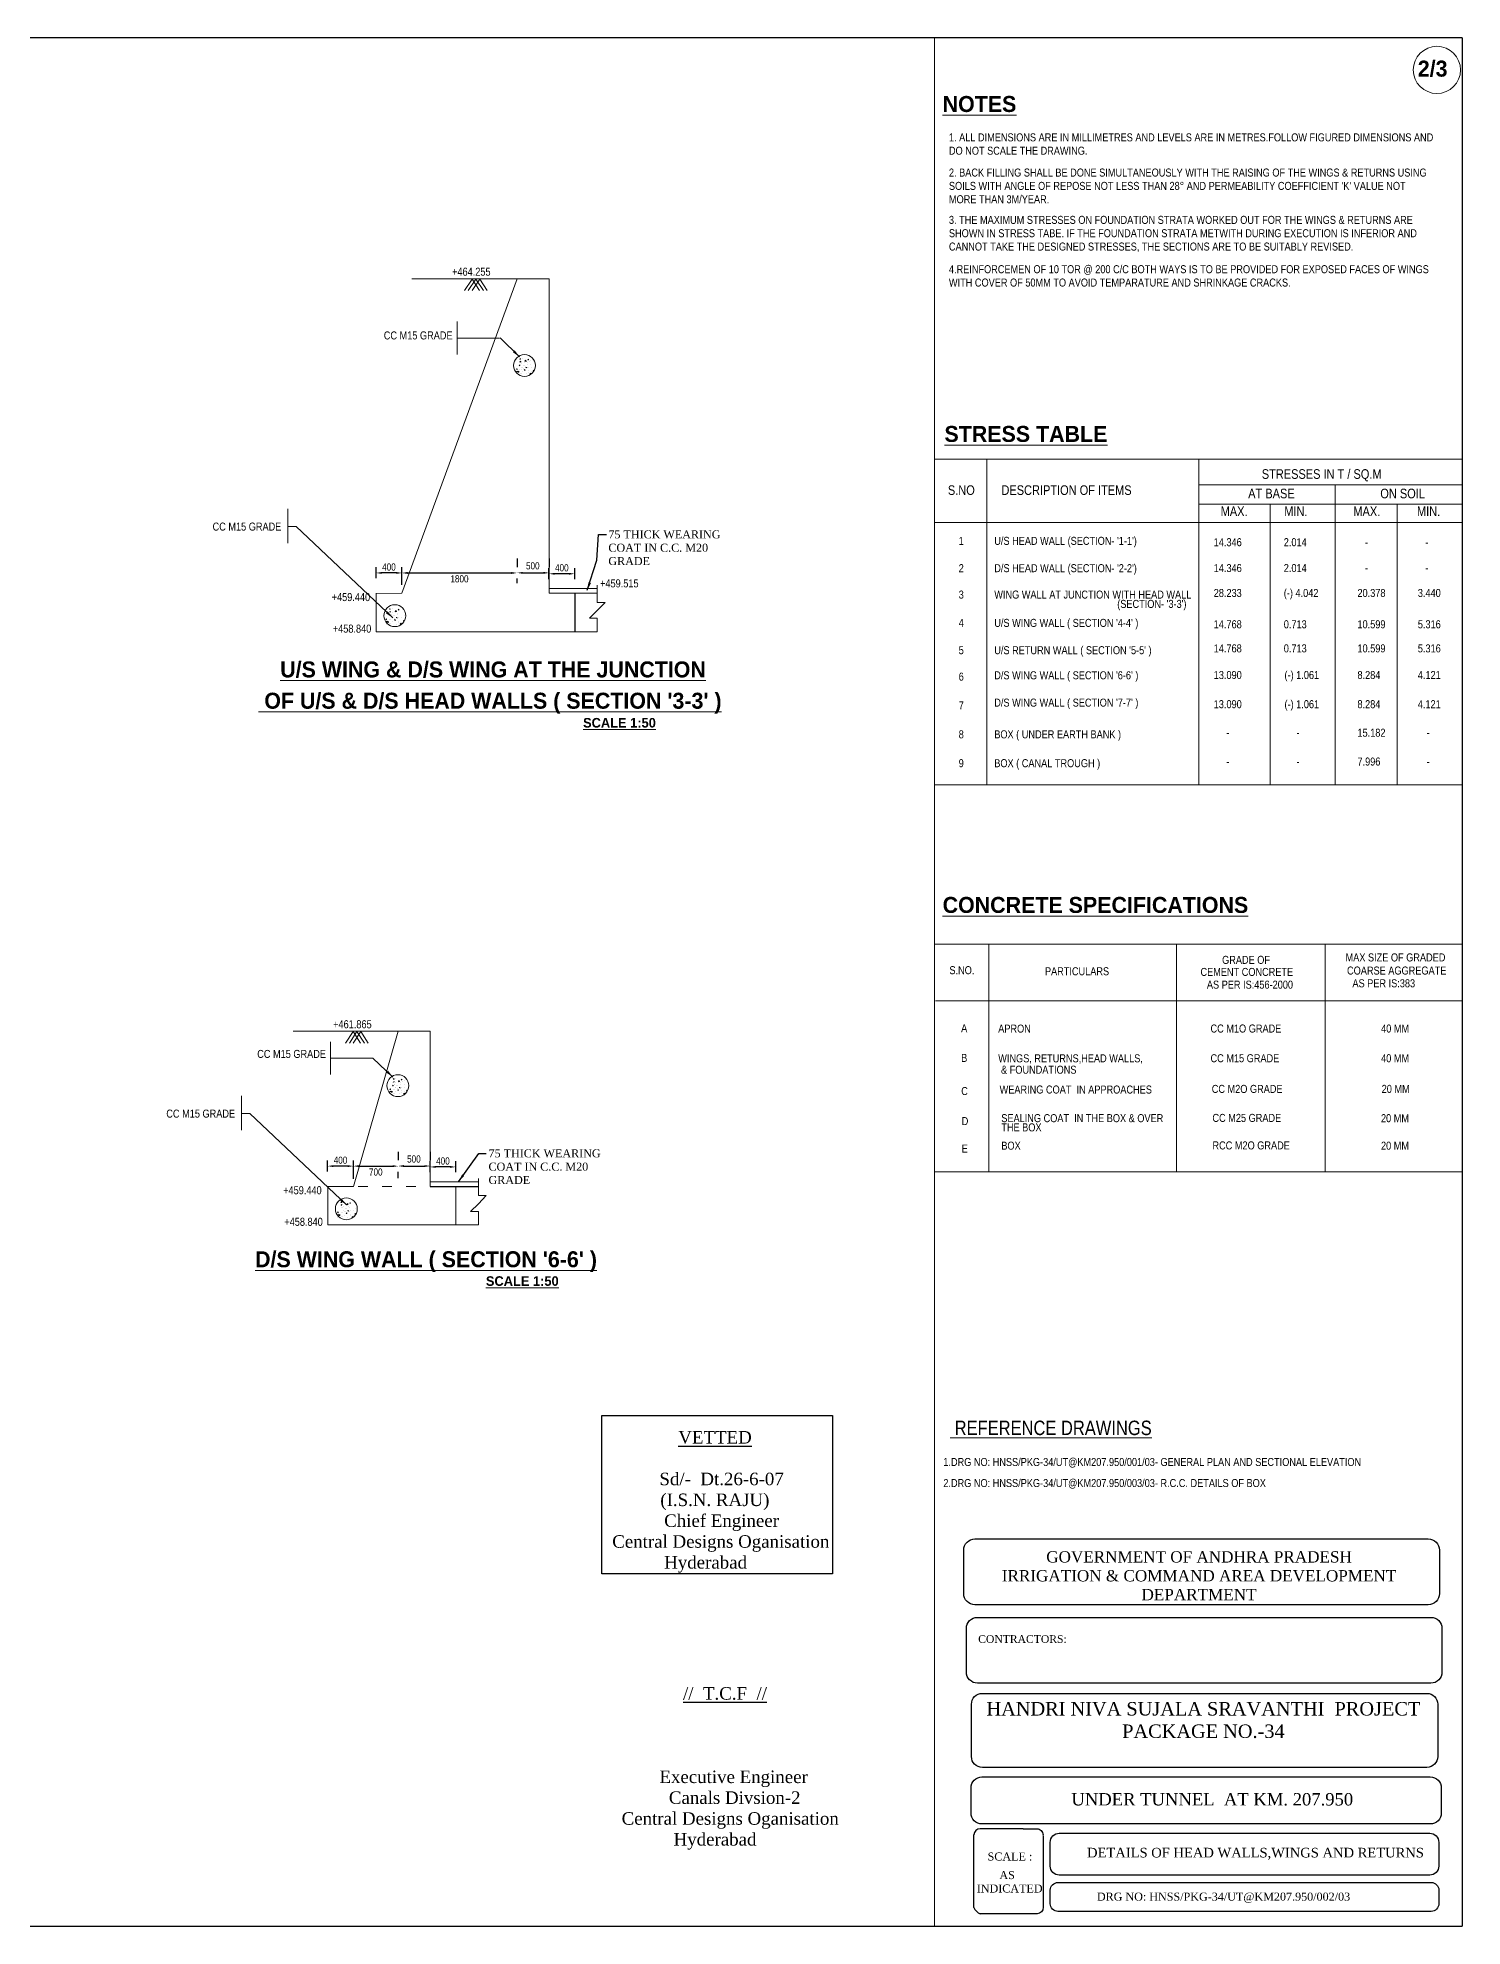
# Model space of a CAD drawing. Header units: millimetres. Extents: x 80 to 6436, y 46 to 1149.
# Drawn here: x 5991 to 6436, y 59 to 649 of the extents above; entities that cross this region are included whole.
import ezdxf

# ---------------------------------------------------------------- set-up
doc = ezdxf.new("R2010")
doc.units = ezdxf.units.MM
doc.linetypes.add('ACAD_ISO03W100', pattern=[30, 12, -18])
for name, color, linetype in [('MAIN', 7, 'Continuous'), ('SHEET', 3, 'Continuous'), ('STEEL', 5, 'Continuous'), ('TEXT_GENERAL', 4, 'Continuous')]:
    doc.layers.add(name, color=color, linetype=linetype)
doc.styles.add('ARIAL NARROW', font='ARIALN_1.TTF')
doc.styles.add('CITYBLUEPR', font='cityb__.ttf')
doc.styles.get("Standard").update_dxf_attribs({"font": 'TIMES_1.TTF', "height": 2.5})
doc.styles.add('TNR_2.5', font='TIMES_1.TTF', dxfattribs={"height": 2.5})
doc.dimstyles.new('ISO-25', dxfattribs={"dimtxt": 2.5, "dimasz": 2.5, "dimexe": 1.25, "dimexo": 0.625, "dimtad": 1, "dimlfac": 25, "dimtxsty": 'Standard', "dimcen": 2.5, "dimadec": 0, "dimazin": 0, "dimtfac": 1, "dimtmove": 0, "dimatfit": 3, "dimfxl": 0, "dimarcsym": 0})
doc.dimstyles.new('STANDARD$0', dxfattribs={"dimscale": 88.888889, "dimtxt": 0.02, "dimasz": 0.02, "dimexe": 0.1, "dimexo": 0.1, "dimgap": 0.09, "dimtad": 2, "dimtih": 1, "dimtoh": 1, "dimdec": 0, "dimzin": 1, "dimdsep": 46, "dimtxsty": 'Standard', "dimcen": 0.09, "dimadec": 0, "dimazin": 0, "dimtfac": 1, "dimtdec": 4, "dimtofl": 0, "dimtmove": 0, "dimatfit": 3, "dimfxl": 0, "dimtolj": 1, "dimtzin": 1, "dimarcsym": 0})
doc.dimstyles.new('STYLE_ESH', dxfattribs={"dimtxt": 2.5, "dimasz": 2.5, "dimexe": 1, "dimexo": 0.625, "dimtad": 0, "dimtih": 1, "dimtoh": 1, "dimdec": 0, "dimlfac": 100, "dimzin": 9, "dimdsep": 46, "dimtxsty": 'TNR_2.5', "dimcen": 2.5, "dimadec": 0, "dimazin": 2, "dimtfac": 1, "dimtdec": 0, "dimtofl": 0, "dimtmove": 2, "dimatfit": 3, "dimfxl": 0, "dimarcsym": 0})

# ---------------------------------------------------------------- blocks, each defined once
blk = doc.blocks.new('*D113')
at = {"layer": 'Defpoints', "color": 0, "transparency": 16777216}
for p in [(6104.83, 482.72), (6140.83, 483.27), (6140.83, 482.04)]:
    blk.add_point(p, dxfattribs=at)
at = {"layer": 'TEXT_GENERAL', "color": 0, "lineweight": -2, "transparency": 16777216}
for p, q in [((6104.83, 478.28), (6104.83, 480.26)), ((6106.6, 482.04), (6139.05, 482.04)), ((6140.83, 478.82), (6140.83, 480.26))]:
    blk.add_line(p, q, dxfattribs=at)
at = {"layer": 'TEXT_GENERAL', "color": 0, "transparency": 16777216}
for points in [[(6106.6, 482.34), (6106.6, 481.74), (6104.83, 482.04)], [(6139.05, 482.34), (6139.05, 481.74), (6140.83, 482.04)]]:
    blk.add_solid(points, dxfattribs=at)
at = {"layer": 'TEXT_GENERAL', "color": 0, "lineweight": 9, "transparency": 16777216, "insert": (6122.83, 480.19), "char_height": 2.222, "attachment_point": 5, "style": 'ARIAL NARROW'}
blk.add_mtext('\\A1;1800', dxfattribs=at)
blk = doc.blocks.new('*D110')
at = {"layer": 'Defpoints', "color": 0, "transparency": 16777216}
for p in [(6096.78, 482.04), (6096.78, 475.93), (6104.83, 475.93)]:
    blk.add_point(p, dxfattribs=at)
at = {"layer": 'TEXT_GENERAL', "color": 0, "lineweight": -2, "transparency": 16777216}
for p, q in [((6096.78, 480.38), (6096.78, 483.82)), ((6104.83, 480.38), (6104.83, 483.82)), ((6103.05, 482.04), (6098.56, 482.04))]:
    blk.add_line(p, q, dxfattribs=at)
at = {"layer": 'TEXT_GENERAL', "color": 0, "transparency": 16777216}
for points in [[(6098.56, 482.34), (6098.56, 481.74), (6096.78, 482.04)], [(6103.05, 482.34), (6103.05, 481.74), (6104.83, 482.04)]]:
    blk.add_solid(points, dxfattribs=at)
at = {"layer": 'TEXT_GENERAL', "color": 0, "lineweight": 9, "transparency": 16777216, "insert": (6100.8, 483.88), "char_height": 2.222, "attachment_point": 5, "style": 'ARIAL NARROW'}
blk.add_mtext('\\A1;400', dxfattribs=at)
blk = doc.blocks.new('*D111')
at = {"layer": 'Defpoints', "color": 0, "transparency": 16777216}
for p in [(6150.78, 481.78), (6150.78, 475.68), (6158.83, 475.68)]:
    blk.add_point(p, dxfattribs=at)
at = {"layer": 'TEXT_GENERAL', "color": 0, "lineweight": -2, "transparency": 16777216}
for p, q in [((6150.78, 480.12), (6150.78, 483.56)), ((6157.05, 481.78), (6152.56, 481.78)), ((6158.83, 480.12), (6158.83, 483.56))]:
    blk.add_line(p, q, dxfattribs=at)
at = {"layer": 'TEXT_GENERAL', "color": 0, "transparency": 16777216}
for points in [[(6152.56, 482.08), (6152.56, 481.49), (6150.78, 481.78)], [(6157.05, 482.08), (6157.05, 481.49), (6158.83, 481.78)]]:
    blk.add_solid(points, dxfattribs=at)
at = {"layer": 'TEXT_GENERAL', "color": 0, "lineweight": 9, "transparency": 16777216, "insert": (6154.8, 483.63), "char_height": 2.222, "attachment_point": 5, "style": 'ARIAL NARROW'}
blk.add_mtext('\\A1;400', dxfattribs=at)
blk = doc.blocks.new('*D112')
at = {"layer": 'Defpoints', "color": 0, "transparency": 16777216}
for p in [(6140.83, 482.07), (6150.83, 482.07), (6150.83, 482.07)]:
    blk.add_point(p, dxfattribs=at)
at = {"layer": 'TEXT_GENERAL', "color": 0, "lineweight": -2, "transparency": 16777216}
for p, q in [((6140.83, 486.51), (6140.83, 483.85)), ((6150.83, 486.51), (6150.83, 483.85)), ((6142.6, 482.07), (6149.05, 482.07))]:
    blk.add_line(p, q, dxfattribs=at)
at = {"layer": 'TEXT_GENERAL', "color": 0, "transparency": 16777216}
for points in [[(6142.6, 482.36), (6142.6, 481.77), (6140.83, 482.07)], [(6149.05, 482.36), (6149.05, 481.77), (6150.83, 482.07)]]:
    blk.add_solid(points, dxfattribs=at)
at = {"layer": 'TEXT_GENERAL', "color": 0, "lineweight": 9, "transparency": 16777216, "insert": (6145.73, 484.25), "char_height": 2.222, "attachment_point": 5, "style": 'ARIAL NARROW'}
blk.add_mtext('\\A1;500', dxfattribs=at)
blk = doc.blocks.new('*D114')
at = {"layer": 'Defpoints', "color": 0, "transparency": 16777216}
for p in [(6089.68, 297.16), (6103.68, 297.37), (6103.68, 296.72)]:
    blk.add_point(p, dxfattribs=at)
at = {"layer": 'TEXT_GENERAL', "color": 0, "lineweight": -2, "transparency": 16777216}
for p, q in [((6091.46, 296.72), (6101.91, 296.72)), ((6089.68, 292.72), (6089.68, 294.94)), ((6103.68, 292.93), (6103.68, 294.94))]:
    blk.add_line(p, q, dxfattribs=at)
at = {"layer": 'TEXT_GENERAL', "color": 0, "transparency": 16777216}
for points in [[(6091.46, 297.02), (6091.46, 296.42), (6089.68, 296.72)], [(6101.91, 297.02), (6101.91, 296.42), (6103.68, 296.72)]]:
    blk.add_solid(points, dxfattribs=at)
at = {"layer": 'TEXT_GENERAL', "color": 0, "lineweight": 9, "transparency": 16777216, "insert": (6096.68, 294.87), "char_height": 2.222, "attachment_point": 5, "style": 'ARIAL NARROW'}
blk.add_mtext('\\A1;700', dxfattribs=at)
blk = doc.blocks.new('*D115')
at = {"layer": 'Defpoints', "color": 0, "transparency": 16777216}
for p in [(6081.63, 296.72), (6081.63, 290.61), (6089.68, 290.61)]:
    blk.add_point(p, dxfattribs=at)
at = {"layer": 'TEXT_GENERAL', "color": 0, "lineweight": -2, "transparency": 16777216}
for p, q in [((6081.63, 295.06), (6081.63, 298.5)), ((6087.91, 296.72), (6083.41, 296.72)), ((6089.68, 295.06), (6089.68, 298.5))]:
    blk.add_line(p, q, dxfattribs=at)
at = {"layer": 'TEXT_GENERAL', "color": 0, "transparency": 16777216}
for points in [[(6083.41, 297.02), (6083.41, 296.42), (6081.63, 296.72)], [(6087.91, 297.02), (6087.91, 296.42), (6089.68, 296.72)]]:
    blk.add_solid(points, dxfattribs=at)
at = {"layer": 'TEXT_GENERAL', "color": 0, "lineweight": 9, "transparency": 16777216, "insert": (6085.66, 298.56), "char_height": 2.222, "attachment_point": 5, "style": 'ARIAL NARROW'}
blk.add_mtext('\\A1;400', dxfattribs=at)
blk = doc.blocks.new('*D116')
at = {"layer": 'Defpoints', "color": 0, "transparency": 16777216}
for p in [(6113.63, 296.46), (6113.63, 290.36), (6121.68, 290.36)]:
    blk.add_point(p, dxfattribs=at)
at = {"layer": 'TEXT_GENERAL', "color": 0, "lineweight": -2, "transparency": 16777216}
for p, q in [((6113.63, 294.8), (6113.63, 298.24)), ((6119.91, 296.46), (6115.41, 296.46)), ((6121.68, 294.8), (6121.68, 298.24))]:
    blk.add_line(p, q, dxfattribs=at)
at = {"layer": 'TEXT_GENERAL', "color": 0, "transparency": 16777216}
for points in [[(6115.41, 296.76), (6115.41, 296.17), (6113.63, 296.46)], [(6119.91, 296.76), (6119.91, 296.17), (6121.68, 296.46)]]:
    blk.add_solid(points, dxfattribs=at)
at = {"layer": 'TEXT_GENERAL', "color": 0, "lineweight": 9, "transparency": 16777216, "insert": (6117.66, 298.31), "char_height": 2.222, "attachment_point": 5, "style": 'ARIAL NARROW'}
blk.add_mtext('\\A1;400', dxfattribs=at)
blk = doc.blocks.new('*D117')
at = {"layer": 'Defpoints', "color": 0, "transparency": 16777216}
for p in [(6103.68, 296.75), (6113.68, 296.75), (6113.68, 296.75)]:
    blk.add_point(p, dxfattribs=at)
at = {"layer": 'TEXT_GENERAL', "color": 0, "lineweight": -2, "transparency": 16777216}
for p, q in [((6103.68, 301.19), (6103.68, 298.53)), ((6113.68, 301.19), (6113.68, 298.53)), ((6105.46, 296.75), (6111.91, 296.75))]:
    blk.add_line(p, q, dxfattribs=at)
at = {"layer": 'TEXT_GENERAL', "color": 0, "transparency": 16777216}
for points in [[(6105.46, 297.04), (6105.46, 296.45), (6103.68, 296.75)], [(6111.91, 297.04), (6111.91, 296.45), (6113.68, 296.75)]]:
    blk.add_solid(points, dxfattribs=at)
at = {"layer": 'TEXT_GENERAL', "color": 0, "lineweight": 9, "transparency": 16777216, "insert": (6108.59, 298.93), "char_height": 2.222, "attachment_point": 5, "style": 'ARIAL NARROW'}
blk.add_mtext('\\A1;500', dxfattribs=at)

msp = doc.modelspace()

# ---------------------------------------------------------------- linework, layer by layer
for p, q in [((6436.087, 649.243), (5546.087, 649.243)), ((6436.087, 649.243), (6436.087, 59.243)), ((6158.827, 475.677), (6158.827, 463.678)), ((6113.683, 290.357), (6128.739, 290.357)), ((6305.2, 87.548), (6305.2, 65.139)), ((5546.087, 59.243), (6436.087, 59.243))]:
    msp.add_line(p, q)
at = {"color": 7}
for p, q in [((6298.916, 89.689), (6285.476, 89.689)), ((6283.544, 65.078), (6283.544, 87.757)), ((6303.358, 63.114), (6285.476, 63.114))]:
    msp.add_line(p, q, dxfattribs=at)
msp.add_lwpolyline([(6167.305, 218.757), (6239.396, 218.757), (6239.396, 169.341), (6167.305, 169.341)], close=True)
for points in [[(6283.837, 180.249), (6425.474, 180.249, -0.4142136), (6428.939, 176.785), (6428.939, 163.161, -0.4142136), (6425.474, 159.697), (6283.837, 159.697, -0.4142136), (6280.373, 163.161), (6280.373, 176.785, -0.4142136)], [(6284.658, 155.729), (6426.295, 155.729, -0.4142136), (6429.759, 152.265), (6429.759, 138.641, -0.4142136), (6426.295, 135.177), (6284.658, 135.177, -0.4142136), (6281.194, 138.641), (6281.194, 152.265, -0.4142136)], [(6286.17, 131.969), (6425.065, 131.969, -0.4142136), (6428.462, 128.572), (6428.462, 112.235, -0.4142136), (6425.065, 108.838), (6286.17, 108.838, -0.4142136), (6282.773, 112.235), (6282.773, 128.572, -0.4142136)], [(6286.06, 105.913), (6426.112, 105.913, -0.4142136), (6429.538, 102.487), (6429.538, 94.609, -0.4142136), (6426.112, 91.184), (6286.06, 91.184, -0.4142136), (6282.635, 94.609), (6282.635, 102.487, -0.4142136)], [(6310.202, 88.283), (6425.948, 88.283, -0.4142136), (6428.779, 85.452), (6428.779, 78.04, -0.4142136), (6425.948, 75.209), (6310.202, 75.209, -0.4142136), (6307.372, 78.04), (6307.372, 85.452, -0.4142136)], [(6309.791, 72.924), (6426.386, 72.924, -0.4142136), (6428.792, 70.518), (6428.792, 66.285, -0.4142136), (6426.386, 63.879), (6309.791, 63.879, -0.4142136), (6307.385, 66.285), (6307.385, 70.518, -0.4142136)]]:
    msp.add_lwpolyline(points, format="xyb", close=True)
for points in [[(6298.916, 89.689), (6303.2, 89.689, -0.4142136), (6305.132, 87.757)], [(6305.199, 65.154, -0.3681401), (6303.302, 63.107)]]:
    msp.add_lwpolyline(points, format="xyb", dxfattribs=at)
for centre, radius, start, end in [((6285.476, 87.757), 1.932, 90, 180), ((6286.686, 66.287), 3.367, 200.315741, 249.766295)]:
    msp.add_arc(centre, radius, start, end, dxfattribs=at)
at = {"layer": 'MAIN', "color": 0, "linetype": 'Continuous', "lineweight": 9}
for p, q in [((6271.19, 517.559), (6271.19, 415.846)), ((6287.593, 517.559), (6287.593, 415.846)), ((6353.775, 517.559), (6353.775, 415.846)), ((6436.087, 517.559), (6436.087, 415.846)), ((6396.408, 509.62), (6396.408, 415.846)), ((6376.044, 503.534), (6376.044, 415.846)), ((6415.712, 503.534), (6415.712, 415.846))]:
    msp.add_line(p, q, dxfattribs=at)
at = {"layer": 'MAIN', "color": 0, "lineweight": 9}
for p, q in [((6271.19, 517.559), (6436.087, 517.559)), ((6353.775, 509.62), (6436.087, 509.62)), ((6353.775, 503.534), (6436.087, 503.534)), ((6271.19, 497.768), (6436.087, 497.768)), ((6271.19, 415.846), (6436.087, 415.846))]:
    msp.add_line(p, q, dxfattribs=at)
at = {"layer": 'STEEL', "color": 0, "lineweight": 9}
msp.add_circle((6428.172, 639.197), 7.372, dxfattribs=at)
at = {"layer": 'TEXT_GENERAL', "color": 0, "lineweight": 9}
for p, q in [((6271.19, 59.243), (6271.19, 649.243)), ((6104.827, 475.677), (6140.829, 573.97)), ((6150.832, 573.97), (6107.992, 573.97)), ((6150.832, 573.97), (6107.992, 573.97)), ((6126.752, 573.853), (6124.399, 570.249)), ((6126.752, 573.844), (6124.399, 570.239)), ((6127.946, 573.853), (6125.593, 570.249)), ((6127.946, 573.844), (6125.593, 570.239)), ((6126.752, 573.853), (6129.105, 570.249)), ((6126.752, 573.844), (6129.105, 570.239)), ((6129.14, 573.844), (6126.788, 570.239)), ((6127.946, 573.853), (6130.299, 570.249)), ((6127.946, 573.844), (6130.299, 570.239)), ((6136.874, 573.97), (6128.874, 573.952)), ((6129.14, 573.853), (6131.493, 570.249)), ((6129.14, 573.844), (6131.493, 570.239)), ((6150.829, 573.97), (6150.827, 475.677)), ((6122.091, 560.561), (6122.091, 550.313)), ((6122.091, 555.437), (6135.281, 555.437)), ((6141.705, 548.875), (6141.933, 548.855)), ((6141.707, 548.875), (6141.832, 549.024)), ((6141.935, 548.849), (6141.903, 549.024)), ((6142.03, 548.983), (6142.03, 548.983)), ((6142.498, 549.011), (6142.498, 549.011)), ((6144.177, 548.636), (6144.361, 548.855)), ((6144.405, 548.61), (6144.361, 548.849)), ((6140.608, 545.655), (6140.835, 545.635)), ((6140.609, 545.655), (6140.793, 545.874)), ((6140.641, 545.02), (6140.831, 544.892)), ((6140.642, 545.021), (6140.908, 545.123)), ((6140.717, 544.613), (6140.717, 544.613)), ((6140.728, 544.221), (6140.728, 544.221)), ((6140.763, 545.881), (6140.763, 545.881)), ((6140.777, 545.598), (6140.777, 545.598)), ((6140.837, 545.629), (6140.793, 545.868)), ((6140.831, 544.892), (6140.908, 545.123)), ((6141.048, 544.804), (6141.345, 545.113)), ((6141.049, 544.801), (6141.388, 544.749)), ((6141.387, 544.75), (6141.345, 545.112)), ((6141.434, 546.813), (6141.661, 546.793)), ((6141.435, 546.814), (6141.619, 547.032)), ((6141.466, 547.825), (6141.466, 547.825)), ((6141.589, 547.04), (6141.589, 547.04)), ((6141.603, 546.756), (6141.603, 546.756)), ((6141.663, 546.788), (6141.619, 547.026)), ((6141.729, 548.067), (6141.996, 548.17)), ((6141.729, 548.067), (6141.918, 547.939)), ((6141.73, 545.723), (6141.73, 545.723)), ((6141.854, 544.323), (6141.854, 544.323)), ((6141.919, 547.939), (6141.996, 548.169)), ((6141.994, 547.297), (6141.994, 547.297)), ((6142.053, 547.322), (6142.053, 547.322)), ((6142.096, 545.699), (6142.096, 545.699)), ((6142.171, 544.411), (6142.171, 544.411)), ((6142.274, 547.707), (6142.274, 547.707)), ((6142.334, 546.27), (6142.334, 546.27)), ((6142.433, 544.899), (6142.433, 544.899)), ((6142.48, 546.167), (6142.48, 546.167)), ((6142.857, 546.81), (6142.857, 546.81)), ((6142.911, 545.913), (6142.911, 545.913)), ((6143.078, 545.416), (6143.306, 545.396)), ((6143.08, 545.416), (6143.264, 545.635)), ((6143.137, 546.842), (6143.137, 546.842)), ((6143.183, 548.11), (6143.183, 548.11)), ((6143.228, 547.833), (6143.228, 547.833)), ((6143.308, 545.39), (6143.264, 545.629)), ((6143.283, 548.176), (6143.579, 548.485)), ((6143.284, 548.173), (6143.622, 548.121)), ((6143.622, 548.122), (6143.58, 548.484)), ((6143.58, 546.249), (6143.77, 546.121)), ((6143.581, 546.249), (6143.667, 546.282)), ((6143.626, 544.237), (6143.626, 544.237)), ((6143.77, 546.121), (6143.824, 546.282)), ((6143.953, 547.678), (6143.953, 547.678)), ((6144.056, 546.081), (6144.056, 546.081)), ((6144.087, 547.236), (6144.087, 547.236)), ((6144.176, 548.635), (6144.404, 548.615)), ((6144.315, 544.727), (6144.315, 544.727)), ((6144.368, 546.184), (6144.368, 546.184)), ((6144.39, 545.167), (6144.39, 545.167)), ((6144.671, 548.023), (6144.671, 548.023)), ((6144.852, 544.173), (6145.149, 544.482)), ((6144.853, 544.171), (6145.192, 544.118)), ((6145.093, 547.11), (6145.093, 547.11)), ((6145.139, 548.379), (6145.139, 548.379)), ((6145.191, 544.12), (6145.149, 544.482)), ((6145.269, 544.853), (6145.269, 544.853)), ((6145.317, 546.23), (6145.317, 546.23)), ((6145.811, 545.177), (6146.039, 545.157)), ((6145.813, 545.177), (6145.997, 545.396)), ((6069.163, 502.061), (6069.163, 491.362)), ((6069.133, 496.529), (6071.827, 496.529)), ((6165.882, 478.211), (6165.882, 472.857)), ((6096.827, 475.677), (6096.827, 463.655)), ((6104.827, 475.677), (6096.827, 475.659)), ((6165.882, 477.177), (6150.827, 477.177)), ((6165.882, 475.677), (6150.827, 475.677)), ((6165.882, 472.857), (6168.333, 472.857)), ((6168.333, 472.857), (6165.888, 470.309)), ((6099.843, 467.501), (6100.071, 467.481)), ((6099.845, 467.501), (6100.029, 467.72)), ((6099.877, 466.866), (6100.144, 466.969)), ((6099.877, 466.866), (6100.066, 466.738)), ((6099.952, 466.459), (6099.952, 466.459)), ((6099.998, 467.727), (6099.998, 467.727)), ((6100.012, 467.444), (6100.012, 467.444)), ((6100.073, 467.475), (6100.029, 467.714)), ((6100.067, 466.738), (6100.144, 466.968)), ((6100.283, 466.65), (6100.58, 466.959)), ((6100.284, 466.647), (6100.623, 466.595)), ((6100.623, 466.596), (6100.58, 466.958)), ((6100.702, 469.671), (6100.702, 469.671)), ((6100.941, 470.72), (6101.168, 470.7)), ((6100.942, 470.721), (6101.067, 470.87)), ((6100.964, 469.912), (6101.154, 469.785)), ((6100.965, 469.913), (6101.231, 470.015)), ((6100.966, 467.569), (6100.966, 467.569)), ((6101.089, 466.169), (6101.089, 466.169)), ((6101.17, 470.695), (6101.138, 470.87)), ((6101.154, 469.785), (6101.231, 470.015)), ((6101.229, 469.143), (6101.229, 469.143)), ((6101.332, 467.545), (6101.332, 467.545)), ((6101.407, 466.256), (6101.407, 466.256)), ((6101.551, 469.168), (6101.551, 469.168)), ((6101.772, 469.553), (6101.772, 469.553)), ((6101.831, 468.116), (6101.831, 468.116)), ((6101.931, 466.744), (6101.931, 466.744)), ((6101.977, 468.013), (6101.977, 468.013)), ((6101.996, 470.857), (6101.996, 470.857)), ((6102.354, 468.656), (6102.354, 468.656)), ((6102.409, 467.759), (6102.409, 467.759)), ((6102.576, 467.262), (6102.804, 467.242)), ((6102.578, 467.262), (6102.761, 467.481)), ((6102.634, 468.688), (6102.634, 468.688)), ((6102.681, 469.956), (6102.681, 469.956)), ((6102.726, 469.678), (6102.726, 469.678)), ((6102.806, 467.236), (6102.762, 467.475)), ((6102.78, 470.022), (6103.077, 470.331)), ((6102.781, 470.019), (6103.12, 469.967)), ((6103.119, 469.968), (6103.077, 470.33)), ((6103.078, 468.095), (6103.164, 468.128)), ((6103.078, 468.095), (6103.267, 467.967)), ((6103.268, 467.967), (6103.322, 468.128)), ((6103.451, 469.524), (6103.451, 469.524)), ((6103.554, 467.927), (6103.554, 467.927)), ((6103.585, 469.082), (6103.585, 469.082)), ((6103.673, 470.481), (6103.901, 470.461)), ((6103.675, 470.481), (6103.859, 470.7)), ((6103.813, 466.573), (6103.813, 466.573)), ((6103.903, 470.456), (6103.859, 470.694)), ((6103.865, 468.03), (6103.865, 468.03)), ((6103.887, 467.013), (6103.887, 467.013)), ((6104.35, 466.019), (6104.646, 466.328)), ((6104.689, 465.966), (6104.647, 466.327)), ((6104.767, 466.699), (6104.767, 466.699)), ((6104.815, 468.076), (6104.815, 468.076)), ((6105.309, 467.022), (6105.536, 467.003)), ((6105.31, 467.023), (6105.494, 467.242)), ((6105.538, 466.997), (6105.494, 467.236)), ((6105.573, 468.682), (6105.573, 468.682)), ((6105.812, 467.256), (6105.812, 467.256)), ((6105.899, 467.944), (6105.899, 467.944)), ((6163.444, 467.887), (6165.888, 470.309)), ((6165.882, 467.887), (6163.444, 467.887)), ((6165.882, 463.678), (6165.882, 467.887)), ((6096.827, 463.655), (6165.882, 463.678)), ((6099.964, 466.067), (6099.964, 466.067)), ((6103.123, 466.083), (6103.123, 466.083)), ((6104.35, 466.016), (6104.689, 465.964)), ((6150.827, 463.678), (6111.922, 463.678)), ((6165.882, 463.678), (6150.827, 463.678)), ((6165.882, 463.678), (6150.827, 463.678)), ((6288.25, 366.11), (6288.227, 294.977)), ((6346.874, 366.11), (6346.852, 294.977)), ((6393.269, 366.11), (6393.247, 294.934)), ((6271.488, 348.355), (6436.087, 348.355)), ((6113.683, 338.857), (6070.844, 338.857)), ((6113.683, 338.857), (6070.844, 338.857)), ((6089.604, 338.74), (6087.251, 335.135)), ((6089.604, 338.73), (6087.251, 335.126)), ((6090.798, 338.74), (6088.445, 335.135)), ((6090.798, 338.73), (6088.445, 335.126)), ((6089.604, 338.74), (6091.956, 335.135)), ((6089.604, 338.73), (6091.956, 335.126)), ((6091.992, 338.73), (6089.639, 335.126)), ((6089.683, 290.357), (6103.683, 338.857)), ((6090.798, 338.74), (6093.151, 335.135)), ((6090.798, 338.73), (6093.151, 335.126)), ((6091.992, 338.74), (6094.345, 335.135)), ((6091.992, 338.73), (6094.345, 335.126)), ((6113.683, 338.857), (6113.683, 290.357)), ((6082.545, 335.586), (6082.545, 325.339)), ((6082.545, 330.462), (6095.735, 330.462)), ((6054.713, 318.662), (6054.713, 307.962)), ((6101.062, 320.68), (6101.289, 320.66)), ((6101.063, 320.681), (6101.247, 320.9)), ((6101.095, 320.046), (6101.362, 320.148)), ((6101.095, 320.045), (6101.285, 319.918)), ((6101.17, 319.638), (6101.17, 319.638)), ((6101.182, 319.246), (6101.182, 319.246)), ((6101.217, 320.907), (6101.217, 320.907)), ((6101.23, 320.623), (6101.23, 320.623)), ((6101.291, 320.655), (6101.247, 320.894)), ((6101.285, 319.918), (6101.362, 320.148)), ((6101.502, 319.829), (6101.799, 320.139)), ((6101.503, 319.827), (6101.842, 319.774)), ((6101.841, 319.776), (6101.799, 320.138)), ((6101.887, 321.839), (6102.115, 321.819)), ((6101.889, 321.839), (6102.073, 322.058)), ((6101.92, 322.85), (6101.92, 322.85)), ((6102.043, 322.065), (6102.043, 322.065)), ((6102.056, 321.782), (6102.056, 321.782)), ((6102.117, 321.813), (6102.073, 322.052)), ((6102.159, 323.9), (6102.387, 323.88)), ((6102.161, 323.9), (6102.286, 324.049)), ((6102.183, 323.093), (6102.45, 323.195)), ((6102.183, 323.092), (6102.372, 322.964)), ((6102.184, 320.749), (6102.184, 320.749)), ((6102.308, 319.349), (6102.308, 319.349)), ((6102.389, 323.874), (6102.356, 324.049)), ((6102.372, 322.965), (6102.45, 323.195)), ((6102.447, 322.322), (6102.447, 322.322)), ((6102.484, 324.009), (6102.484, 324.009)), ((6102.507, 322.348), (6102.507, 322.348)), ((6102.55, 320.725), (6102.55, 320.725)), ((6102.625, 319.436), (6102.625, 319.436)), ((6102.728, 322.733), (6102.728, 322.733)), ((6102.788, 321.295), (6102.788, 321.295)), ((6102.887, 319.924), (6102.887, 319.924)), ((6102.933, 321.192), (6102.933, 321.192)), ((6102.952, 324.037), (6102.952, 324.037)), ((6103.31, 321.836), (6103.31, 321.836)), ((6103.365, 320.939), (6103.365, 320.939)), ((6103.532, 320.441), (6103.76, 320.421)), ((6103.534, 320.442), (6103.718, 320.66)), ((6103.591, 321.868), (6103.591, 321.868)), ((6103.637, 323.136), (6103.637, 323.136)), ((6103.682, 322.858), (6103.682, 322.858)), ((6103.762, 320.416), (6103.718, 320.654)), ((6103.736, 323.201), (6104.033, 323.511)), ((6103.737, 323.199), (6104.076, 323.146)), ((6104.076, 323.148), (6104.033, 323.51)), ((6104.034, 321.275), (6104.12, 321.308)), ((6104.034, 321.274), (6104.224, 321.146)), ((6104.08, 319.263), (6104.08, 319.263)), ((6104.224, 321.147), (6104.278, 321.308)), ((6104.407, 322.704), (6104.407, 322.704)), ((6104.51, 321.106), (6104.51, 321.106)), ((6104.541, 322.262), (6104.541, 322.262)), ((6104.63, 323.661), (6104.857, 323.641)), ((6104.631, 323.661), (6104.815, 323.88)), ((6104.769, 319.753), (6104.769, 319.753)), ((6104.859, 323.635), (6104.815, 323.874)), ((6104.821, 321.21), (6104.821, 321.21)), ((6104.843, 320.192), (6104.843, 320.192)), ((6105.125, 323.048), (6105.125, 323.048)), ((6105.306, 319.199), (6105.603, 319.508)), ((6105.307, 319.196), (6105.646, 319.144)), ((6105.547, 322.136), (6105.547, 322.136)), ((6105.593, 323.404), (6105.593, 323.404)), ((6105.645, 319.145), (6105.603, 319.507)), ((6105.723, 319.879), (6105.723, 319.879)), ((6105.771, 321.256), (6105.771, 321.256)), ((6106.265, 320.202), (6106.493, 320.182)), ((6106.267, 320.202), (6106.45, 320.421)), ((6054.683, 313.13), (6057.377, 313.13)), ((6089.683, 290.357), (6081.683, 290.339)), ((6081.683, 290.357), (6081.683, 278.342)), ((6128.739, 291.855), (6113.683, 291.855)), ((6121.683, 290.357), (6121.683, 278.356)), ((6128.739, 292.889), (6128.739, 287.536)), ((6085.559, 284.351), (6085.559, 284.351)), ((6085.797, 285.4), (6086.025, 285.38)), ((6085.799, 285.4), (6085.924, 285.55)), ((6085.821, 284.593), (6086.088, 284.695)), ((6085.821, 284.592), (6086.011, 284.464)), ((6086.027, 285.375), (6085.995, 285.55)), ((6086.011, 284.465), (6086.088, 284.695)), ((6086.086, 283.822), (6086.086, 283.822)), ((6086.408, 283.848), (6086.408, 283.848)), ((6086.629, 284.233), (6086.629, 284.233)), ((6086.853, 285.537), (6086.853, 285.537)), ((6087.211, 283.336), (6087.211, 283.336)), ((6087.491, 283.368), (6087.491, 283.368)), ((6087.537, 284.636), (6087.537, 284.636)), ((6087.583, 284.358), (6087.583, 284.358)), ((6087.637, 284.702), (6087.934, 285.011)), ((6087.638, 284.699), (6087.977, 284.647)), ((6087.976, 284.648), (6087.934, 285.01)), ((6088.308, 284.204), (6088.308, 284.204)), ((6088.441, 283.762), (6088.441, 283.762)), ((6088.53, 285.161), (6088.758, 285.141)), ((6088.532, 285.161), (6088.715, 285.38)), ((6088.76, 285.135), (6088.716, 285.374)), ((6090.429, 283.362), (6090.429, 283.362)), ((6126.301, 282.565), (6128.745, 284.987)), ((6128.739, 287.536), (6131.189, 287.536)), ((6131.189, 287.536), (6128.745, 284.987)), ((6081.683, 278.342), (6128.739, 278.358)), ((6084.7, 282.181), (6084.928, 282.161)), ((6084.702, 282.181), (6084.885, 282.4)), ((6084.733, 281.546), (6084.923, 281.418)), ((6084.734, 281.546), (6085.001, 281.649)), ((6084.809, 281.139), (6084.809, 281.139)), ((6084.82, 280.746), (6084.82, 280.746)), ((6084.855, 282.407), (6084.855, 282.407)), ((6084.869, 282.124), (6084.869, 282.124)), ((6084.93, 282.155), (6084.886, 282.394)), ((6084.923, 281.418), (6085.001, 281.648)), ((6085.14, 281.329), (6085.437, 281.639)), ((6085.141, 281.327), (6085.48, 281.274)), ((6085.479, 281.276), (6085.437, 281.638)), ((6085.823, 282.249), (6085.823, 282.249)), ((6085.946, 280.849), (6085.946, 280.849)), ((6086.188, 282.225), (6086.188, 282.225)), ((6086.263, 280.936), (6086.263, 280.936)), ((6086.688, 282.796), (6086.688, 282.796)), ((6086.788, 281.424), (6086.788, 281.424)), ((6086.834, 282.693), (6086.834, 282.693)), ((6087.266, 282.439), (6087.266, 282.439)), ((6087.433, 281.942), (6087.66, 281.922)), ((6087.434, 281.942), (6087.618, 282.161)), ((6087.662, 281.916), (6087.618, 282.155)), ((6087.935, 282.775), (6088.021, 282.808)), ((6087.935, 282.774), (6088.124, 282.647)), ((6087.98, 280.763), (6087.98, 280.763)), ((6088.125, 282.647), (6088.179, 282.808)), ((6088.41, 282.607), (6088.41, 282.607)), ((6088.669, 281.253), (6088.669, 281.253)), ((6088.722, 282.71), (6088.722, 282.71)), ((6088.744, 281.692), (6088.744, 281.692)), ((6089.206, 280.699), (6089.503, 281.008)), ((6089.207, 280.696), (6089.546, 280.644)), ((6089.545, 280.645), (6089.503, 281.007)), ((6089.623, 281.379), (6089.623, 281.379)), ((6089.672, 282.756), (6089.672, 282.756)), ((6090.165, 281.702), (6090.393, 281.682)), ((6090.167, 281.703), (6090.351, 281.922)), ((6090.395, 281.677), (6090.351, 281.916)), ((6090.668, 281.936), (6090.668, 281.936)), ((6090.756, 282.624), (6090.756, 282.624)), ((6128.739, 282.565), (6126.301, 282.565)), ((6128.739, 278.357), (6128.739, 282.565))]:
    msp.add_line(p, q, dxfattribs=at)
at = {"layer": 'TEXT_GENERAL', "color": 0, "linetype": 'ACAD_ISO03W100', "lineweight": 9, "ltscale": 0.25}
for p, q in [((6158.827, 475.677), (6158.827, 463.66)), ((6083.683, 338.857), (6113.683, 338.857)), ((6083.683, 338.857), (6113.683, 338.857)), ((6083.683, 290.357), (6113.683, 290.357))]:
    msp.add_line(p, q, dxfattribs=at)
at = {"layer": 'TEXT_GENERAL', "color": 0, "lineweight": 9}
msp.add_lwpolyline([(6271.19, 294.934), (6436.065, 294.934), (6436.087, 366.11), (6271.212, 366.11)], close=True, dxfattribs=at)
for centre in [(6143.137, 546.842), (6102.634, 468.688), (6103.591, 321.868), (6087.491, 283.368)]:
    msp.add_circle(centre, 3.419, dxfattribs=at)

# ---------------------------------------------------------------- texts
for s, height, p in [('UNDER TUNNEL  AT KM. 207.950', 3.85, (6313.991, 96.977)), ('INDICATED', 2.5, (6284.432, 69.779)), ('AS ', 2.5, (6291.503, 73.972)), ('DRG NO: HNSS/PKG-34/UT@KM207.950/002/03', 2.5, (6321.965, 67.24))]:
    msp.add_text(s, height=height).set_placement(p)
at = {"char_height": 2.5, "width": 42.77778, "attachment_point": 1, "style": 'TNR_2.5'}
for insert in [(6169.343, 495.342), (6131.902, 301.968)]:
    msp.add_mtext('75 THICK WEARING COAT IN C.C. M20 GRADE', dxfattribs=dict(at, insert=insert))
for s, insert, char_height, width, attachment_point in [('                              {\\LVETTED\\P}\\P                          Sd/-  Dt.26-6-07\\P^I^I     (I.S.N. RAJU)\\P                           Chief Engineer\\P                Central Designs Oganisation\\P                           Hyderabad', (6146.943, 213.958), 3.90625, 265.625, 1), ('                             {\\L//  T.C.F  //}\\P                       \\P\\P\\P                        Executive Engineer\\P                          Canals Divsion-2\\P                Central Designs Oganisation\\P                           Hyderabad', (6149.892, 133.934), 3.90625, 265.625, 1), ('HANDRI NIVA SUJALA SRAVANTHI  PROJECT\\PPACKAGE NO.-34', (6355.233, 129.279), 4.2, 151.5, 2), ('SCALE :', (6287.812, 82.275), 2.5, 25.272, 1)]:
    msp.add_mtext(s, dxfattribs=dict(insert=insert, char_height=char_height, width=width, attachment_point=attachment_point))
at = {"layer": 'MAIN', "color": 0, "lineweight": 9, "style": 'ARIAL NARROW'}
for s, height, p in [('       STRESSES IN T / SQ.M', 3, (6366.783, 511.447)), ('S.NO', 3, (6275.411, 506.419)), ('DESCRIPTION OF ITEMS', 3, (6292.141, 506.419)), ('         AT BASE                            ON SOIL', 3, (6360.624, 505.361)), ('MAX.            MIN.               MAX.            MIN.', 3, (6360.624, 499.804)), ('1', 2.5, (6278.787, 490.817)), ("U/S HEAD WALL (SECTION- '1-1')", 2.5, (6289.899, 490.817)), ('14.346', 2.5, (6358.451, 490.392)), ('2.014', 2.5, (6380.34, 490.392)), ('-', 2.5, (6405.681, 490.392)), ('-', 2.5, (6424.539, 490.392)), ('2', 2.5, (6278.787, 482.283)), ("D/S HEAD WALL (SECTION- '2-2')", 2.5, (6289.899, 482.283)), ('14.346', 2.5, (6358.451, 482.325)), ('2.014', 2.5, (6380.34, 482.325)), ('-', 2.5, (6405.681, 482.325)), ('-', 2.5, (6424.539, 482.325)), ('3', 2.5, (6278.787, 474.029)), ('WING WALL AT JUNCTION WITH HEAD WALL', 2.5, (6289.899, 474.029)), ("(SECTION- '3-3')", 2.5, (6328.314, 471.119)), ('28.233', 2.5, (6358.451, 474.539)), ('(-) 4.042', 2.5, (6380.34, 474.539)), ('20.378', 2.5, (6403.357, 474.539)), ('3.440', 2.5, (6422.215, 474.539)), ('4', 2.5, (6278.787, 465.185)), ("U/S WING WALL ( SECTION '4-4' )", 2.5, (6289.899, 465.185)), ('14.768', 2.5, (6358.451, 464.759)), ('0.713', 2.5, (6380.34, 464.759)), ('10.599', 2.5, (6403.357, 464.759)), ('5.316', 2.5, (6422.215, 464.759)), ('5', 2.5, (6278.787, 456.65)), ("U/S RETURN WALL ( SECTION '5-5' )", 2.5, (6289.899, 456.65)), ('14.768', 2.5, (6358.451, 457.227)), ('0.713', 2.5, (6380.34, 457.227)), ('10.599', 2.5, (6403.357, 457.227)), ('5.316', 2.5, (6422.215, 457.227)), ('6', 2.5, (6278.787, 448.397)), ("D/S WING WALL ( SECTION '6-6' )", 2.5, (6289.899, 448.815)), ('13.090', 2.5, (6358.451, 448.906)), ('(-) 1.061', 2.5, (6380.558, 448.906)), ('8.284', 2.5, (6403.357, 448.906)), ('4.121', 2.5, (6422.215, 448.906)), ("D/S WING WALL ( SECTION '7-7' )", 2.5, (6289.899, 440.28)), ('7', 2.5, (6278.787, 439.383)), ('13.090', 2.5, (6358.451, 439.789)), ('(-) 1.061', 2.5, (6380.558, 439.789)), ('8.284', 2.5, (6403.357, 439.789)), ('4.121', 2.5, (6422.215, 439.789)), ('8', 2.5, (6278.787, 430.37)), ('BOX ( UNDER EARTH BANK )', 2.5, (6289.899, 430.37)), ('-', 2.5, (6362.401, 430.879)), ('-', 2.5, (6384.291, 430.879)), ('15.182', 2.5, (6403.357, 430.879)), ('-', 2.5, (6425.004, 430.879)), ('9', 2.5, (6278.787, 421.356)), ('BOX ( CANAL TROUGH )', 2.5, (6289.899, 421.356)), ('-', 2.5, (6362.401, 421.865)), ('-', 2.5, (6384.291, 421.865)), ('7.996', 2.5, (6403.357, 421.865)), ('-', 2.5, (6425.004, 421.865))]:
    msp.add_text(s, height=height, dxfattribs=at).set_placement(p)
at = {"layer": 'MAIN', "color": 0, "lineweight": 5, "style": 'ARIAL NARROW'}
for s, height, p in [('%%U REFERENCE DRAWINGS', 4.5, (6276.091, 212.693)), ('1.DRG NO: HNSS/PKG-34/UT@KM207.950/001/03- GENERAL PLAN AND SECTIONAL ELEVATION', 2.5, (6273.978, 203.03)), ('2.DRG NO: HNSS/PKG-34/UT@KM207.950/003/03- R.C.C. DETAILS OF BOX', 2.5, (6273.978, 196.455))]:
    msp.add_text(s, height=height, dxfattribs=at).set_placement(p)
at = {"layer": 'SHEET', "color": 7}
for s, insert, char_height, width, attachment_point in [('GOVERNMENT OF ANDHRA PRADESH\\PIRRIGATION & COMMAND AREA DEVELOPMENT DEPARTMENT', (6353.867, 168.737), 3.53871, 136.01294, 5), ('CONTRACTORS:', (6284.871, 148.95), 2.40632, 35.82521, 4), ('\\pt108.285;DETAILS OF HEAD WALLS,WINGS AND RETURNS ', (6318.875, 83.741), 3.0079, 114.35931, 1)]:
    msp.add_mtext(s, dxfattribs=dict(at, insert=insert, char_height=char_height, width=width, attachment_point=attachment_point))
at = {"layer": 'TEXT_GENERAL', "color": 0, "lineweight": 9}
for s, height, style, p in [('2/3', 5, 'CITYBLUEPR', (6422.199, 637.111)), ('%%UNOTES', 5, 'CITYBLUEPR', (6273.761, 626.056)), ('+464.255', 2.5, 'ARIAL NARROW', (6120.516, 574.907)), ('CC M15 GRADE', 2.5, 'ARIAL NARROW', (6099.191, 555.004)), ('%%USTRESS TABLE', 5, 'CITYBLUEPR', (6274.334, 522.975)), ('CC M15 GRADE', 2.5, 'ARIAL NARROW', (6045.698, 495.273)), ('+459.515', 2.5, 'ARIAL NARROW', (6166.75, 477.536)), ('+459.440', 2.5, 'ARIAL NARROW', (6082.898, 473.253)), ('+458.840', 2.5, 'ARIAL NARROW', (6083.25, 463.399)), ('%%UU/S WING & D/S WING AT THE JUNCTION', 5, 'CITYBLUEPR', (6066.821, 449.398)), ("%%U OF U/S & D/S HEAD WALLS ( SECTION '3-3' )", 5, 'CITYBLUEPR', (6059.996, 439.625)), ('%%UCONCRETE SPECIFICATIONS', 5, 'CITYBLUEPR', (6273.761, 375.822)), ('GRADE OF ', 2.5, 'ARIAL NARROW', (6361.073, 359.907)), ('MAX SIZE OF GRADED ', 2.5, 'ARIAL NARROW', (6399.644, 360.669)), ('S.NO.', 2.5, 'ARIAL NARROW', (6275.883, 356.685)), ('PARTICULARS', 2.5, 'ARIAL NARROW', (6305.729, 356.347)), ('CEMENT CONCRETE', 2.5, 'ARIAL NARROW', (6354.321, 356.138)), (' AS PER IS:456-2000', 2.5, 'ARIAL NARROW', (6355.524, 352.167)), ('COARSE AGGREGATE ', 2.5, 'ARIAL NARROW', (6400.103, 356.568)), (' AS PER IS:383', 2.5, 'ARIAL NARROW', (6400.99, 352.593)), ('+461.865', 2.5, 'ARIAL NARROW', (6083.368, 339.794)), ('A', 2.5, 'ARIAL NARROW', (6279.553, 338.567)), ('APRON', 2.5, 'ARIAL NARROW', (6291.131, 338.432)), ('CC M1O GRADE ', 2.5, 'ARIAL NARROW', (6357.456, 338.458)), ('40 MM', 2.5, 'ARIAL NARROW', (6410.75, 338.458)), ('CC M15 GRADE', 2.5, 'ARIAL NARROW', (6059.645, 330.519)), ('B', 2.5, 'ARIAL NARROW', (6279.553, 329.277)), ('WINGS, RETURNS,HEAD WALLS, ', 2.5, 'ARIAL NARROW', (6291.131, 329.143)), ('CC M15 GRADE ', 2.5, 'ARIAL NARROW', (6357.456, 329.169)), ('40 MM', 2.5, 'ARIAL NARROW', (6410.75, 329.169)), (' & FOUNDATIONS', 2.5, 'ARIAL NARROW', (6291.225, 325.588)), ('C', 2.5, 'ARIAL NARROW', (6279.574, 318.923)), ('WEARING COAT  IN APPROACHES', 2.5, 'ARIAL NARROW', (6291.571, 319.394)), ('CC M2O GRADE ', 2.5, 'ARIAL NARROW', (6357.843, 319.592)), ('20 MM', 2.5, 'ARIAL NARROW', (6410.924, 319.592)), ('CC M15 GRADE', 2.5, 'ARIAL NARROW', (6031.248, 311.873)), ('SEALING COAT  IN THE BOX & OVER ', 2.5, 'ARIAL NARROW', (6292.097, 310.453)), ('CC M25 GRADE ', 2.5, 'ARIAL NARROW', (6358.056, 310.531)), ('20 MM', 2.5, 'ARIAL NARROW', (6410.711, 310.446)), ('D', 2.5, 'ARIAL NARROW', (6279.728, 309.539)), ('THE BOX', 2.5, 'ARIAL NARROW', (6292.097, 307.575)), ('E', 2.5, 'ARIAL NARROW', (6279.728, 300.948)), ('BOX', 2.5, 'ARIAL NARROW', (6292.097, 301.863)), ('RCC M2O GRADE ', 2.5, 'ARIAL NARROW', (6358.056, 301.941)), ('20 MM', 2.5, 'ARIAL NARROW', (6410.711, 301.855)), ('+459.440', 2.5, 'ARIAL NARROW', (6067.754, 287.932)), ('+458.840', 2.5, 'ARIAL NARROW', (6068.107, 278.079)), ("%%UD/S WING WALL ( SECTION '6-6' )", 5, 'CITYBLUEPR', (6058.971, 265.122))]:
    msp.add_text(s, height=height, dxfattribs=dict(at, style=style)).set_placement(p)
at = {"layer": 'TEXT_GENERAL', "color": 0, "lineweight": 9, "attachment_point": 1}
for s, insert, char_height, width, style in [('1. ALL DIMENSIONS ARE IN MILLIMETRES AND LEVELS ARE IN METRES.FOLLOW FIGURED DIMENSIONS AND \\PDO NOT SCALE THE DRAWING.', (6275.733, 619.374), 2.5, 200, 'ARIAL NARROW'), ("2. BACK FILLING SHALL BE DONE SIMULTANEOUSLY WITH THE RAISING OF THE WINGS & RETURNS USING SOILS WITH ANGLE OF REPOSE NOT LESS THAN 28° AND PERMEABILITY COEFFICIENT 'K' VALUE NOT MORE THAN 3M/YEAR.", (6275.733, 608.38), 2.5, 150, 'ARIAL NARROW'), ('3. THE MAXIMUM STRESSES ON FOUNDATION STRATA WORKED OUT FOR THE WINGS & RETURNS ARE SHOWN IN STRESS TABE. IF THE FOUNDATION STRATA METWITH DURING EXECUTION IS INFERIOR AND CANNOT TAKE THE DESIGNED STRESSES, THE SECTIONS ARE TO BE SUITABLY REVISED.', (6275.733, 593.595), 2.5, 155, 'ARIAL NARROW'), ('4.REINFORCEMEN OF 10 TOR @ 200 C/C BOTH WAYS IS TO BE PROVIDED FOR EXPOSED FACES OF WINGS WITH COVER OF 50MM TO AVOID TEMPARATURE AND SHRINKAGE CRACKS.', (6275.733, 578.184), 2.5, 155, 'ARIAL NARROW'), ('{\\LSCALE 1:50}', (6161.433, 436.731), 3, 25.272, 'CITYBLUEPR'), ('{\\LSCALE 1:50}', (6131.076, 262.313), 3, 25.272, 'CITYBLUEPR')]:
    msp.add_mtext(s, dxfattribs=dict(at, insert=insert, char_height=char_height, width=width, style=style))

# ---------------------------------------------------------------- dimensions: what is measured, and where the dimension line sits
at = {"layer": 'TEXT_GENERAL', "color": 0, "lineweight": 9}
for base, p1, p2, text, picture, middle in [((6096.778, 482.039), (6104.827, 475.932), (6096.778, 475.932), '400', '*D110', (6100.802, 483.885)), ((6150.778, 481.784), (6158.827, 475.677), (6150.778, 475.677), '400', '*D111', (6154.802, 483.629)), ((6140.827, 482.039), (6104.827, 482.723), (6140.827, 483.268), '1800', '*D113', (6122.827, 480.193)), ((6081.635, 296.719), (6089.683, 290.612), (6081.635, 290.612), '400', '*D115', (6085.659, 298.565)), ((6103.683, 296.719), (6089.683, 297.16), (6103.683, 297.372), '700', '*D114', (6096.683, 294.873)), ((6113.635, 296.464), (6121.683, 290.357), (6113.635, 290.357), '400', '*D116', (6117.659, 298.309))]:
    dim = msp.add_linear_dim(base=base, p1=p1, p2=p2, text=text, dimstyle='STANDARD$0', override={"dimtxt": 0.025, "dimexe": 0.02, "dimexo": 0.05, "dimgap": 0.008, "dimtxsty": 'ARIAL NARROW', "dimtmove": 2}, dxfattribs=at)
    dim.commit()
    dim.dimension.update_dxf_attribs({"geometry": picture, "text_midpoint": middle})
for base, p1, p2, picture, middle in [((6150.827, 482.068), (6140.827, 482.068), (6150.827, 482.068), '*D112', (6145.73, 484.25)), ((6113.683, 296.747), (6103.683, 296.747), (6113.683, 296.747), '*D117', (6108.586, 298.93))]:
    dim = msp.add_linear_dim(base=base, p1=p1, p2=p2, text='500', dimstyle='STANDARD$0', override={"dimtxt": 0.025, "dimexe": 0.02, "dimexo": 0.05, "dimgap": 0.008, "dimtxsty": 'ARIAL NARROW', "dimtmove": 2}, dxfattribs=at)
    dim.commit()
    dim.dimension.update_dxf_attribs({"geometry": picture, "text_midpoint": middle, "dimtype": 160})

# ---------------------------------------------------------------- leaders
at = {"annotation_type": 0, "has_hookline": 1, "hookline_direction": 0, "text_width": 34.054}
msp.add_leader([(6162.74, 476.625), (6165.788, 486.038), (6166.218, 494.092), (6168.718, 494.092)], dimstyle='STYLE_ESH', override={"dimgap": 0.625, "dimtad": 0}, dxfattribs=at)
msp.add_leader([(6122.547, 291.855), (6128.857, 300.663), (6131.142, 300.663)], dimstyle='STYLE_ESH', override={"dimgap": 0.625, "dimtad": 0})
at = {"layer": 'TEXT_GENERAL', "color": 0, "lineweight": 9}
for points in [[(6141.602, 549.51), (6135.562, 555.486)], [(6101.977, 468.013), (6071.827, 496.529)], [(6102.056, 324.535), (6095.735, 330.462)], [(6087.527, 284.613), (6057.377, 313.13)]]:
    msp.add_leader(points, dimstyle='ISO-25', override={"dimgap": 0.625, "dimtad": 0}, dxfattribs=at)

doc.saveas('drawing.dxf')
